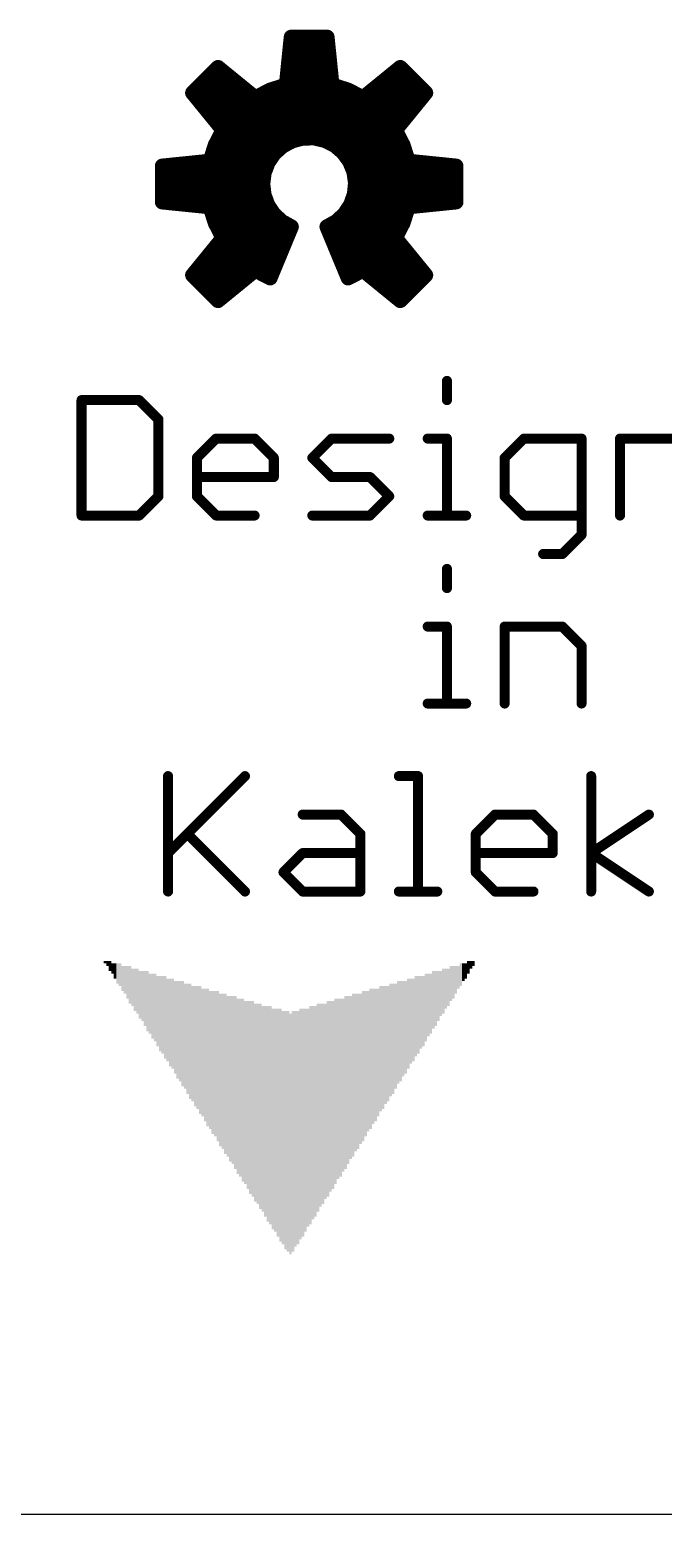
# Model space of a CAD drawing. Extents: x -0.2 to 48.8, y -0.6 to 46.4.
# Drawn here: x 30.66 to 37.08, y 0 to 15.04 of the extents above; entities that cross this region are included whole.
import ezdxf

# ---------------------------------------------------------------- set-up
doc = ezdxf.new("R2010")
doc.units = 0
doc.layers.add('20', color=7, linetype='CONTINUOUS')
doc.layers.add('21', color=253, linetype='CONTINUOUS')

# ---------------------------------------------------------------- blocks, each defined once
blk = doc.blocks.new('RECT')
blk.add_solid([(-0.5, -0.5), (0.5, -0.5), (-0.5, 0.5), (0.5, 0.5)])

msp = doc.modelspace()

# ---------------------------------------------------------------- linework, layer by layer
at = {"layer": '20'}
msp.add_line((0, 0), (48.3825, 0), dxfattribs=at)
at = {"layer": '21'}
for points, const_width in [([(33.3122, 14.9688), (33.263, 14.4849)], 0.15), ([(33.6778, 14.9688), (33.3122, 14.9688)], 0.15), ([(33.727, 14.4849), (33.6778, 14.9688)], 0.15), ([(33.2981, 14.83), (33.6919, 14.83)], 0.15), ([(33.2828, 14.68), (33.7072, 14.68)], 0.15), ([(32.5715, 14.662), (32.313, 14.4035)], 0.15), ([(32.4395, 14.53), (32.7334, 14.53)], 0.15), ([(32.9485, 14.3546), (32.5715, 14.662)], 0.15), ([(33.2676, 14.53), (33.7224, 14.53)], 0.15), ([(34.4185, 14.662), (34.0415, 14.3546)], 0.15), ([(34.2566, 14.53), (34.5505, 14.53)], 0.15), ([(34.677, 14.4035), (34.4185, 14.662)], 0.15), ([(32.313, 14.4035), (32.6204, 14.0265)], 0.15), ([(32.3322, 14.38), (32.9173, 14.38)], 0.15), ([(33.1003, 14.4328), (32.9485, 14.3546)], 0.15), ([(32.9978, 14.38), (33.9922, 14.38)], 0.15), ([(33.263, 14.4849), (33.1003, 14.4328)], 0.15), ([(33.8897, 14.4328), (33.727, 14.4849)], 0.15), ([(34.0415, 14.3546), (33.8897, 14.4328)], 0.15), ([(34.0727, 14.38), (34.6578, 14.38)], 0.15), ([(34.3696, 14.0265), (34.677, 14.4035)], 0.15), ([(32.4545, 14.23), (34.5355, 14.23)], 0.15), ([(32.5768, 14.08), (34.4132, 14.08)], 0.15), ([(32.6204, 14.0265), (32.5422, 13.8747)], 0.15), ([(32.5707, 13.93), (33.3767, 13.93)], 0.15), ([(33.2261, 13.8639), (33.3251, 13.9168)], 0.15), ([(33.3251, 13.9168), (33.4338, 13.9446)], 0.15), ([(33.4338, 13.9446), (33.546, 13.9458)], 0.15), ([(33.546, 13.9458), (33.6552, 13.9204)], 0.15), ([(33.6139, 13.93), (34.4193, 13.93)], 0.15), ([(33.6552, 13.9204), (33.7553, 13.8696)], 0.15), ([(34.4478, 13.8747), (34.3696, 14.0265)], 0.15), ([(32.5422, 13.8747), (32.4901, 13.712)], 0.15), ([(32.5119, 13.78), (33.1364, 13.78)], 0.15), ([(33.0792, 13.6964), (33.1426, 13.789)], 0.15), ([(33.1426, 13.789), (33.2261, 13.8639)], 0.15), ([(33.7553, 13.8696), (33.8405, 13.7966)], 0.15), ([(33.8405, 13.7966), (33.9059, 13.7054)], 0.15), ([(33.8524, 13.78), (34.4781, 13.78)], 0.15), ([(34.4999, 13.712), (34.4478, 13.8747)], 0.15), ([(32.4901, 13.712), (32.0062, 13.6628)], 0.15), ([(32.0062, 13.6628), (32.0062, 13.2972)], 0.15), ([(32.0062, 13.63), (33.0542, 13.63)], 0.15), ([(33.0397, 13.5914), (33.0792, 13.6964)], 0.15), ([(33.9059, 13.7054), (33.9477, 13.6013)], 0.15), ([(33.9361, 13.63), (34.9838, 13.63)], 0.15), ([(34.9838, 13.6628), (34.4999, 13.712)], 0.15), ([(34.9838, 13.2972), (34.9838, 13.6628)], 0.15), ([(32.0062, 13.48), (33.0262, 13.48)], 0.15), ([(33.0262, 13.48), (33.0397, 13.5914)], 0.15), ([(33.0391, 13.3706), (33.0262, 13.48)], 0.15), ([(33.9477, 13.6013), (33.9635, 13.4902)], 0.15), ([(33.9635, 13.4902), (33.9526, 13.3785)], 0.15), ([(33.9625, 13.48), (34.9838, 13.48)], 0.15), ([(32.0062, 13.33), (33.0541, 13.33)], 0.15), ([(33.0773, 13.2672), (33.0391, 13.3706)], 0.15), ([(33.9526, 13.3785), (33.9153, 13.2727)], 0.15), ([(33.9355, 13.33), (34.9838, 13.33)], 0.15), ([(32.0062, 13.2972), (32.4901, 13.248)], 0.15), ([(32.4901, 13.248), (32.5422, 13.0853)], 0.15), ([(32.5119, 13.18), (33.1355, 13.18)], 0.15), ([(33.1385, 13.1755), (33.0773, 13.2672)], 0.15), ([(33.2194, 13.1007), (33.1385, 13.1755)], 0.15), ([(33.854, 13.1787), (33.7722, 13.102)], 0.15), ([(33.9153, 13.2727), (33.854, 13.1787)], 0.15), ([(33.8549, 13.18), (34.4781, 13.18)], 0.15), ([(34.4478, 13.0853), (34.4999, 13.248)], 0.15), ([(34.4999, 13.248), (34.9838, 13.2972)], 0.15), ([(32.5422, 13.0853), (32.6204, 12.9335)], 0.15), ([(32.5707, 13.03), (33.3086, 13.03)], 0.15), ([(33.1003, 12.5272), (33.3156, 13.0469)], 0.15), ([(33.3156, 13.0469), (33.2194, 13.1007)], 0.15), ([(33.7722, 13.102), (33.6744, 13.0469)], 0.15), ([(33.6744, 13.0469), (33.8897, 12.5272)], 0.15), ([(33.6814, 13.03), (34.4193, 13.03)], 0.15), ([(34.3696, 12.9335), (34.4478, 13.0853)], 0.15), ([(32.6204, 12.9335), (32.313, 12.5565)], 0.15), ([(32.5768, 12.88), (33.2465, 12.88)], 0.15), ([(33.7435, 12.88), (34.4132, 12.88)], 0.15), ([(34.677, 12.5565), (34.3696, 12.9335)], 0.15), ([(32.4545, 12.73), (33.1843, 12.73)], 0.15), ([(33.8057, 12.73), (34.5355, 12.73)], 0.15), ([(32.3322, 12.58), (32.9173, 12.58)], 0.15), ([(32.5715, 12.298), (32.9485, 12.6054)], 0.15), ([(32.9485, 12.6054), (33.1003, 12.5272)], 0.15), ([(32.9978, 12.58), (33.1222, 12.58)], 0.15), ([(33.8678, 12.58), (33.9922, 12.58)], 0.15), ([(33.8897, 12.5272), (34.0415, 12.6054)], 0.15), ([(34.0415, 12.6054), (34.4185, 12.298)], 0.15), ([(34.0727, 12.58), (34.6578, 12.58)], 0.15), ([(32.313, 12.5565), (32.5715, 12.298)], 0.15), ([(32.4395, 12.43), (32.7334, 12.43)], 0.15), ([(34.2566, 12.43), (34.5505, 12.43)], 0.15), ([(34.4185, 12.298), (34.677, 12.5565)], 0.15), ([(34.8912, 11.4851), (34.8912, 11.2902)], 0.1016), ([(31.1881, 11.2902), (31.1881, 10.1208)], 0.1016), ([(31.7728, 11.2902), (31.1881, 11.2902)], 0.1016), ([(31.9677, 11.0953), (31.7728, 11.2902)], 0.1016), ([(31.9677, 10.3157), (31.9677, 11.0953)], 0.1016), ([(32.3575, 10.7055), (32.5524, 10.9004)], 0.1016), ([(32.5524, 10.9004), (32.9422, 10.9004)], 0.1016), ([(32.9422, 10.9004), (33.1371, 10.7055)], 0.1016), ([(33.5269, 10.7055), (33.7218, 10.9004)], 0.1016), ([(33.7218, 10.9004), (34.3065, 10.9004)], 0.1016), ([(34.6963, 10.9004), (34.8912, 10.9004)], 0.1016), ([(34.8912, 10.9004), (34.8912, 10.1208)], 0.1016), ([(35.6708, 10.9004), (35.4759, 10.7055)], 0.1016), ([(36.2555, 10.9004), (35.6708, 10.9004)], 0.1016), ([(36.2555, 9.9259), (36.2555, 10.9004)], 0.1016), ([(36.6453, 10.1208), (36.6453, 10.9004)], 0.1016), ([(36.6453, 10.9004), (37.23, 10.9004)], 0.1016), ([(32.3575, 10.3157), (32.3575, 10.7055)], 0.1016), ([(33.1371, 10.7055), (33.1371, 10.5106)], 0.1016), ([(33.7218, 10.5106), (33.5269, 10.7055)], 0.1016), ([(35.4759, 10.7055), (35.4759, 10.3157)], 0.1016), ([(33.1371, 10.5106), (32.3575, 10.5106)], 0.1016), ([(34.1116, 10.5106), (33.7218, 10.5106)], 0.1016), ([(34.3065, 10.3157), (34.1116, 10.5106)], 0.1016), ([(31.7728, 10.1208), (31.9677, 10.3157)], 0.1016), ([(32.5524, 10.1208), (32.3575, 10.3157)], 0.1016), ([(34.1116, 10.1208), (34.3065, 10.3157)], 0.1016), ([(35.4759, 10.3157), (35.6708, 10.1208)], 0.1016), ([(31.1881, 10.1208), (31.7728, 10.1208)], 0.1016), ([(32.9422, 10.1208), (32.5524, 10.1208)], 0.1016), ([(33.5269, 10.1208), (34.1116, 10.1208)], 0.1016), ([(34.6963, 10.1208), (35.0861, 10.1208)], 0.1016), ([(35.6708, 10.1208), (36.2555, 10.1208)], 0.1016), ([(36.0606, 9.731), (36.2555, 9.9259)], 0.1016), ([(35.8657, 9.731), (36.0606, 9.731)], 0.1016), ([(34.8912, 9.5801), (34.8912, 9.3852)], 0.1016), ([(34.6963, 8.9954), (34.8912, 8.9954)], 0.1016), ([(34.8912, 8.9954), (34.8912, 8.2158)], 0.1016), ([(35.4759, 8.2158), (35.4759, 8.9954)], 0.1016), ([(35.4759, 8.9954), (36.0606, 8.9954)], 0.1016), ([(36.0606, 8.9954), (36.2555, 8.8005)], 0.1016), ([(36.2555, 8.8005), (36.2555, 8.2158)], 0.1016), ([(34.6963, 8.2158), (35.0861, 8.2158)], 0.1016), ([(32.0652, 7.4802), (32.0652, 6.3108)], 0.1016), ([(32.0652, 6.7006), (32.8448, 7.4802)], 0.1016), ([(34.4039, 7.4802), (34.5988, 7.4802)], 0.1016), ([(34.5988, 7.4802), (34.5988, 6.3108)], 0.1016), ([(36.3529, 6.3108), (36.3529, 7.4802)], 0.1016), ([(33.4294, 7.0904), (33.8192, 7.0904)], 0.1016), ([(33.8192, 7.0904), (34.0141, 6.8955)], 0.1016), ([(35.1835, 6.8955), (35.3784, 7.0904)], 0.1016), ([(35.3784, 7.0904), (35.7682, 7.0904)], 0.1016), ([(35.7682, 7.0904), (35.9631, 6.8955)], 0.1016), ([(36.3529, 6.7006), (36.9376, 7.0904)], 0.1016), ([(32.26, 6.8955), (32.8448, 6.3108)], 0.1016), ([(34.0141, 6.8955), (34.0141, 6.3108)], 0.1016), ([(35.1835, 6.5057), (35.1835, 6.8955)], 0.1016), ([(35.9631, 6.8955), (35.9631, 6.7006)], 0.1016), ([(33.2345, 6.5057), (33.4294, 6.7006)], 0.1016), ([(33.4294, 6.7006), (34.0141, 6.7006)], 0.1016), ([(35.9631, 6.7006), (35.1835, 6.7006)], 0.1016), ([(36.9376, 6.3108), (36.3529, 6.7006)], 0.1016), ([(33.4294, 6.3108), (33.2345, 6.5057)], 0.1016), ([(35.3784, 6.3108), (35.1835, 6.5057)], 0.1016), ([(34.0141, 6.3108), (33.4294, 6.3108)], 0.1016), ([(34.4039, 6.3108), (34.7937, 6.3108)], 0.1016), ([(35.7682, 6.3108), (35.3784, 6.3108)], 0.1016)]:
    msp.add_lwpolyline(points, dxfattribs=dict(at, const_width=const_width))
for points, const_width in [([(33.3122, 15.0063, 1), (33.3122, 14.9313)], 0.075), ([(33.6778, 14.9313, 1), (33.6778, 15.0063)], 0.075), ([(33.2981, 14.8675, 1), (33.2981, 14.7925)], 0.075), ([(33.3495, 14.965, 1), (33.2749, 14.9726)], 0.075), ([(33.7151, 14.9726, 1), (33.6405, 14.965)], 0.075), ([(33.6919, 14.7925, 1), (33.6919, 14.8675)], 0.075), ([(33.2828, 14.7175, 1), (33.2828, 14.6425)], 0.075), ([(33.7072, 14.6425, 1), (33.7072, 14.7175)], 0.075), ([(32.4395, 14.5675, 1), (32.4395, 14.4925)], 0.075), ([(32.5952, 14.6911, 1), (32.5478, 14.6329)], 0.075), ([(32.598, 14.6355, 1), (32.545, 14.6885)], 0.075), ([(32.7334, 14.4925, 1), (32.7334, 14.5675)], 0.075), ([(33.2676, 14.5675, 1), (33.2676, 14.4925)], 0.075), ([(33.7224, 14.4925, 1), (33.7224, 14.5675)], 0.075), ([(34.2566, 14.5675, 1), (34.2566, 14.4925)], 0.075), ([(34.445, 14.6885, 1), (34.392, 14.6355)], 0.075), ([(34.4422, 14.6329, 1), (34.3948, 14.6911)], 0.075), ([(34.5505, 14.4925, 1), (34.5505, 14.5675)], 0.075), ([(32.3421, 14.4272, 1), (32.2839, 14.3798)], 0.075), ([(32.2865, 14.43, 1), (32.3395, 14.377)], 0.075), ([(32.3322, 14.4175, 1), (32.3322, 14.3425)], 0.075), ([(32.9173, 14.3425, 1), (32.9173, 14.4175)], 0.075), ([(32.9978, 14.4175, 1), (32.9978, 14.3425)], 0.075), ([(33.0889, 14.4685, 1), (33.1118, 14.3971)], 0.075), ([(33.1175, 14.3995, 1), (33.0832, 14.4662)], 0.075), ([(33.2257, 14.4887, 1), (33.3003, 14.4811)], 0.075), ([(33.2744, 14.4492, 1), (33.2516, 14.5206)], 0.075), ([(33.7384, 14.5206, 1), (33.7156, 14.4492)], 0.075), ([(33.6897, 14.4811, 1), (33.7643, 14.4887)], 0.075), ([(33.9068, 14.4662, 1), (33.8725, 14.3995)], 0.075), ([(33.8782, 14.3971, 1), (33.9011, 14.4685)], 0.075), ([(33.9922, 14.3425, 1), (33.9922, 14.4175)], 0.075), ([(34.0727, 14.4175, 1), (34.0727, 14.3425)], 0.075), ([(34.7061, 14.3798, 1), (34.6479, 14.4272)], 0.075), ([(34.6505, 14.377, 1), (34.7035, 14.43)], 0.075), ([(34.6578, 14.3425, 1), (34.6578, 14.4175)], 0.075), ([(32.4545, 14.2675, 1), (32.4545, 14.1925)], 0.075), ([(32.9313, 14.3879, 1), (32.9657, 14.3213)], 0.075), ([(32.9248, 14.3255, 1), (32.9722, 14.3837)], 0.075), ([(34.0178, 14.3837, 1), (34.0652, 14.3255)], 0.075), ([(34.0243, 14.3213, 1), (34.0587, 14.3879)], 0.075), ([(34.5355, 14.1925, 1), (34.5355, 14.2675)], 0.075), ([(32.5768, 14.1175, 1), (32.5768, 14.0425)], 0.075), ([(34.4132, 14.0425, 1), (34.4132, 14.1175)], 0.075), ([(32.5707, 13.9675, 1), (32.5707, 13.8925)], 0.075), ([(32.6537, 14.0093, 1), (32.5871, 14.0437)], 0.075), ([(32.5913, 14.0028, 1), (32.6495, 14.0502)], 0.075), ([(33.3428, 13.8837, 1), (33.3074, 13.9498)], 0.075), ([(33.3767, 13.8925, 1), (33.3767, 13.9675)], 0.075), ([(33.4334, 13.9821, 1), (33.4342, 13.9071)], 0.075), ([(33.4431, 13.9083, 1), (33.4245, 13.9809)], 0.075), ([(33.5545, 13.9824, 1), (33.5375, 13.9093)], 0.075), ([(33.5464, 13.9083, 1), (33.5456, 13.9833)], 0.075), ([(33.6139, 13.9675, 1), (33.6139, 13.8925)], 0.075), ([(33.6722, 13.9538, 1), (33.6383, 13.8869)], 0.075), ([(33.6467, 13.8838, 1), (33.6638, 13.9569)], 0.075), ([(34.4029, 14.0437, 1), (34.3363, 14.0093)], 0.075), ([(34.3405, 14.0502, 1), (34.3987, 14.0028)], 0.075), ([(34.4193, 13.8925, 1), (34.4193, 13.9675)], 0.075), ([(32.5119, 13.8175, 1), (32.5119, 13.7425)], 0.075), ([(32.5088, 13.8918, 1), (32.5755, 13.8575)], 0.075), ([(32.5779, 13.8632, 1), (32.5065, 13.8861)], 0.075), ([(33.1175, 13.8169, 1), (33.1676, 13.7611)], 0.075), ([(33.1735, 13.7678, 1), (33.1116, 13.8102)], 0.075), ([(33.1364, 13.7425, 1), (33.1364, 13.8175)], 0.075), ([(33.2084, 13.897, 1), (33.2438, 13.8308)], 0.075), ([(33.2511, 13.836, 1), (33.2011, 13.8918)], 0.075), ([(33.3158, 13.9531, 1), (33.3344, 13.8804)], 0.075), ([(33.7797, 13.8981, 1), (33.7309, 13.8412)], 0.075), ([(33.7384, 13.8362, 1), (33.7723, 13.9031)], 0.075), ([(33.871, 13.8184, 1), (33.81, 13.7747)], 0.075), ([(33.8524, 13.8175, 1), (33.8524, 13.7425)], 0.075), ([(33.8161, 13.7681, 1), (33.8649, 13.825)], 0.075), ([(34.4835, 13.8861, 1), (34.4121, 13.8632)], 0.075), ([(34.4145, 13.8575, 1), (34.4812, 13.8918)], 0.075), ([(34.4781, 13.7425, 1), (34.4781, 13.8175)], 0.075), ([(32.0437, 13.6628, 1), (31.9687, 13.6628)], 0.075), ([(32.0024, 13.7001, 1), (32.01, 13.6255)], 0.075), ([(32.0062, 13.6675, 1), (32.0062, 13.5925)], 0.075), ([(32.4544, 13.7234, 1), (32.5258, 13.7006)], 0.075), ([(32.4939, 13.6747, 1), (32.4863, 13.7493)], 0.075), ([(33.0482, 13.7176, 1), (33.1101, 13.6752)], 0.075), ([(33.1143, 13.6832, 1), (33.0441, 13.7096)], 0.075), ([(33.0542, 13.5925, 1), (33.0542, 13.6675)], 0.075), ([(33.9406, 13.7194, 1), (33.8711, 13.6914)], 0.075), ([(33.8754, 13.6835, 1), (33.9363, 13.7272)], 0.075), ([(33.9361, 13.6675, 1), (33.9361, 13.5925)], 0.075), ([(34.5037, 13.7493, 1), (34.4961, 13.6747)], 0.075), ([(34.4642, 13.7006, 1), (34.5356, 13.7234)], 0.075), ([(35.0213, 13.6628, 1), (34.9463, 13.6628)], 0.075), ([(34.98, 13.6255, 1), (34.9876, 13.7001)], 0.075), ([(34.9838, 13.5925, 1), (34.9838, 13.6675)], 0.075), ([(32.0062, 13.5175, 1), (32.0062, 13.4425)], 0.075), ([(33.0634, 13.4844, 1), (32.989, 13.4756)], 0.075), ([(33.0046, 13.6046, 1), (33.0747, 13.5782)], 0.075), ([(33.0769, 13.5869, 1), (33.0024, 13.5959)], 0.075), ([(33.0262, 13.4425, 1), (33.0262, 13.5175)], 0.075), ([(33.9848, 13.6066, 1), (33.9105, 13.596)], 0.075), ([(33.9129, 13.5873, 1), (33.9825, 13.6152)], 0.075), ([(33.9625, 13.5175, 1), (33.9625, 13.4425)], 0.075), ([(34.0009, 13.4865, 1), (33.9262, 13.4938)], 0.075), ([(34.9838, 13.4425, 1), (34.9838, 13.5175)], 0.075), ([(32.0062, 13.3675, 1), (32.0062, 13.2925)], 0.075), ([(32.989, 13.4845, 1), (33.0634, 13.4755)], 0.075), ([(33.0743, 13.3835, 1), (33.004, 13.3576)], 0.075), ([(33.0019, 13.3662, 1), (33.0764, 13.375)], 0.075), ([(33.0541, 13.2925, 1), (33.0541, 13.3675)], 0.075), ([(33.9355, 13.3675, 1), (33.9355, 13.2925)], 0.075), ([(33.9152, 13.3822, 1), (33.9899, 13.3748)], 0.075), ([(33.9879, 13.3661, 1), (33.9172, 13.391)], 0.075), ([(33.9264, 13.4849, 1), (34.0007, 13.4955)], 0.075), ([(34.9838, 13.2925, 1), (34.9838, 13.3675)], 0.075), ([(32.01, 13.3345, 1), (32.0024, 13.2599)], 0.075), ([(31.9687, 13.2972, 1), (32.0437, 13.2972)], 0.075), ([(32.5258, 13.2594, 1), (32.4544, 13.2366)], 0.075), ([(32.5119, 13.2175, 1), (32.5119, 13.1425)], 0.075), ([(32.4863, 13.2107, 1), (32.4939, 13.2853)], 0.075), ([(33.1085, 13.288, 1), (33.0461, 13.2463)], 0.075), ([(33.0421, 13.2542, 1), (33.1125, 13.2801)], 0.075), ([(33.164, 13.2031, 1), (33.1131, 13.148)], 0.075), ([(33.1355, 13.1425, 1), (33.1355, 13.2175)], 0.075), ([(33.8549, 13.2175, 1), (33.8549, 13.1425)], 0.075), ([(33.8797, 13.1513, 1), (33.8284, 13.206)], 0.075), ([(33.88, 13.2851, 1), (33.9507, 13.2602)], 0.075), ([(33.9468, 13.2522, 1), (33.8839, 13.2931)], 0.075), ([(34.4961, 13.2853, 1), (34.5037, 13.2107)], 0.075), ([(34.5356, 13.2366, 1), (34.4642, 13.2594)], 0.075), ([(34.4781, 13.1425, 1), (34.4781, 13.2175)], 0.075), ([(34.9463, 13.2972, 1), (35.0213, 13.2972)], 0.075), ([(34.9876, 13.2599, 1), (34.98, 13.3345)], 0.075), ([(32.5755, 13.1025, 1), (32.5088, 13.0682)], 0.075), ([(32.5065, 13.0739, 1), (32.5779, 13.0968)], 0.075), ([(32.5707, 13.0675, 1), (32.5707, 12.9925)], 0.075), ([(33.1073, 13.1547, 1), (33.1697, 13.1964)], 0.075), ([(33.2378, 13.1335, 1), (33.2011, 13.068)], 0.075), ([(33.194, 13.0732, 1), (33.2449, 13.1283)], 0.075), ([(33.3502, 13.0325, 1), (33.281, 13.0613)], 0.075), ([(33.2973, 13.0142, 1), (33.3339, 13.0796)], 0.075), ([(33.3086, 12.9925, 1), (33.3086, 13.0675)], 0.075), ([(33.709, 13.0613, 1), (33.6398, 13.0325)], 0.075), ([(33.656, 13.0796, 1), (33.6928, 13.0142)], 0.075), ([(33.6814, 13.0675, 1), (33.6814, 12.9925)], 0.075), ([(33.7465, 13.1293, 1), (33.7978, 13.0746)], 0.075), ([(33.7906, 13.0693, 1), (33.7538, 13.1346)], 0.075), ([(33.8226, 13.1992, 1), (33.8855, 13.1582)], 0.075), ([(34.4121, 13.0968, 1), (34.4835, 13.0739)], 0.075), ([(34.4812, 13.0682, 1), (34.4145, 13.1025)], 0.075), ([(34.4193, 12.9925, 1), (34.4193, 13.0675)], 0.075), ([(32.5768, 12.9175, 1), (32.5768, 12.8425)], 0.075), ([(32.5871, 12.9163, 1), (32.6537, 12.9507)], 0.075), ([(32.6495, 12.9098, 1), (32.5913, 12.9572)], 0.075), ([(33.2465, 12.8425, 1), (33.2465, 12.9175)], 0.075), ([(33.7435, 12.9175, 1), (33.7435, 12.8425)], 0.075), ([(34.3987, 12.9572, 1), (34.3405, 12.9098)], 0.075), ([(34.3363, 12.9507, 1), (34.4029, 12.9163)], 0.075), ([(34.4132, 12.8425, 1), (34.4132, 12.9175)], 0.075), ([(32.4545, 12.7675, 1), (32.4545, 12.6925)], 0.075), ([(33.1843, 12.6925, 1), (33.1843, 12.7675)], 0.075), ([(33.8057, 12.7675, 1), (33.8057, 12.6925)], 0.075), ([(34.5355, 12.6925, 1), (34.5355, 12.7675)], 0.075), ([(32.3322, 12.6175, 1), (32.3322, 12.5425)], 0.075), ([(32.9657, 12.6387, 1), (32.9313, 12.5721)], 0.075), ([(32.9173, 12.5425, 1), (32.9173, 12.6175)], 0.075), ([(32.9722, 12.5763, 1), (32.9248, 12.6345)], 0.075), ([(32.9978, 12.6175, 1), (32.9978, 12.5425)], 0.075), ([(33.1222, 12.5425, 1), (33.1222, 12.6175)], 0.075), ([(33.8678, 12.6175, 1), (33.8678, 12.5425)], 0.075), ([(33.9922, 12.5425, 1), (33.9922, 12.6175)], 0.075), ([(34.0652, 12.6345, 1), (34.0178, 12.5763)], 0.075), ([(34.0587, 12.5721, 1), (34.0243, 12.6387)], 0.075), ([(34.0727, 12.6175, 1), (34.0727, 12.5425)], 0.075), ([(34.6578, 12.5425, 1), (34.6578, 12.6175)], 0.075), ([(32.3395, 12.583, 1), (32.2865, 12.53)], 0.075), ([(32.2839, 12.5802, 1), (32.3421, 12.5328)], 0.075), ([(32.4395, 12.4675, 1), (32.4395, 12.3925)], 0.075), ([(32.7334, 12.3925, 1), (32.7334, 12.4675)], 0.075), ([(33.0657, 12.5416, 1), (33.1349, 12.5128)], 0.075), ([(33.0831, 12.4939, 1), (33.1175, 12.5605)], 0.075), ([(33.8725, 12.5605, 1), (33.9069, 12.4939)], 0.075), ([(33.8551, 12.5128, 1), (33.9243, 12.5416)], 0.075), ([(34.2566, 12.4675, 1), (34.2566, 12.3925)], 0.075), ([(34.5505, 12.3925, 1), (34.5505, 12.4675)], 0.075), ([(34.6479, 12.5328, 1), (34.7061, 12.5802)], 0.075), ([(34.7035, 12.53, 1), (34.6505, 12.583)], 0.075), ([(32.5478, 12.3271, 1), (32.5952, 12.2689)], 0.075), ([(32.545, 12.2715, 1), (32.598, 12.3245)], 0.075), ([(34.392, 12.3245, 1), (34.445, 12.2715)], 0.075), ([(34.3948, 12.2689, 1), (34.4422, 12.3271)], 0.075), ([(34.9166, 11.4851, 1), (34.8658, 11.4851)], 0.0508), ([(31.2135, 11.2902, 1), (31.1627, 11.2902)], 0.0508), ([(31.1881, 11.3156, 1), (31.1881, 11.2648)], 0.0508), ([(31.7908, 11.3082, 1), (31.7548, 11.2722)], 0.0508), ([(31.7728, 11.2648, 1), (31.7728, 11.3156)], 0.0508), ([(34.8658, 11.2902, 1), (34.9166, 11.2902)], 0.0508), ([(31.9931, 11.0953, 1), (31.9423, 11.0953)], 0.0508), ([(31.9497, 11.0773, 1), (31.9857, 11.1133)], 0.0508), ([(32.5524, 10.9258, 1), (32.5524, 10.875)], 0.0508), ([(32.5704, 10.8824, 1), (32.5344, 10.9184)], 0.0508), ([(32.9602, 10.9184, 1), (32.9242, 10.8824)], 0.0508), ([(32.9422, 10.875, 1), (32.9422, 10.9258)], 0.0508), ([(33.7218, 10.9258, 1), (33.7218, 10.875)], 0.0508), ([(33.7398, 10.8824, 1), (33.7038, 10.9184)], 0.0508), ([(34.3065, 10.875, 1), (34.3065, 10.9258)], 0.0508), ([(34.6963, 10.9258, 1), (34.6963, 10.875)], 0.0508), ([(34.9166, 10.9004, 1), (34.8658, 10.9004)], 0.0508), ([(34.8912, 10.875, 1), (34.8912, 10.9258)], 0.0508), ([(35.6708, 10.9258, 1), (35.6708, 10.875)], 0.0508), ([(35.6887, 10.8824, 1), (35.6528, 10.9184)], 0.0508), ([(36.2809, 10.9004, 1), (36.2301, 10.9004)], 0.0508), ([(36.2555, 10.875, 1), (36.2555, 10.9258)], 0.0508), ([(36.6707, 10.9004, 1), (36.6199, 10.9004)], 0.0508), ([(36.6453, 10.9258, 1), (36.6453, 10.875)], 0.0508), ([(32.3395, 10.7235, 1), (32.3755, 10.6875)], 0.0508), ([(32.3829, 10.7055, 1), (32.3321, 10.7055)], 0.0508), ([(33.1625, 10.7055, 1), (33.1117, 10.7055)], 0.0508), ([(33.1191, 10.6875, 1), (33.1551, 10.7235)], 0.0508), ([(33.5449, 10.7235, 1), (33.5089, 10.6875)], 0.0508), ([(33.5089, 10.7235, 1), (33.5449, 10.6875)], 0.0508), ([(35.4579, 10.7235, 1), (35.4939, 10.6875)], 0.0508), ([(35.5013, 10.7055, 1), (35.4505, 10.7055)], 0.0508), ([(32.3575, 10.536, 1), (32.3575, 10.4852)], 0.0508), ([(33.1117, 10.5106, 1), (33.1625, 10.5106)], 0.0508), ([(33.1371, 10.4852, 1), (33.1371, 10.536)], 0.0508), ([(33.7218, 10.536, 1), (33.7218, 10.4852)], 0.0508), ([(33.7038, 10.4926, 1), (33.7398, 10.5286)], 0.0508), ([(34.1296, 10.5286, 1), (34.0936, 10.4926)], 0.0508), ([(34.1116, 10.4852, 1), (34.1116, 10.536)], 0.0508), ([(31.9423, 10.3157, 1), (31.9931, 10.3157)], 0.0508), ([(31.9857, 10.2977, 1), (31.9497, 10.3337)], 0.0508), ([(32.3755, 10.3337, 1), (32.3395, 10.2977)], 0.0508), ([(32.3321, 10.3157, 1), (32.3829, 10.3157)], 0.0508), ([(34.3245, 10.2977, 1), (34.2885, 10.3337)], 0.0508), ([(34.2885, 10.2977, 1), (34.3245, 10.3337)], 0.0508), ([(35.4939, 10.3337, 1), (35.4579, 10.2977)], 0.0508), ([(35.4505, 10.3157, 1), (35.5013, 10.3157)], 0.0508), ([(31.1881, 10.1462, 1), (31.1881, 10.0954)], 0.0508), ([(31.1627, 10.1208, 1), (31.2135, 10.1208)], 0.0508), ([(31.7548, 10.1388, 1), (31.7908, 10.1028)], 0.0508), ([(31.7728, 10.0954, 1), (31.7728, 10.1462)], 0.0508), ([(32.5524, 10.1462, 1), (32.5524, 10.0954)], 0.0508), ([(32.5344, 10.1028, 1), (32.5704, 10.1388)], 0.0508), ([(32.9422, 10.0954, 1), (32.9422, 10.1462)], 0.0508), ([(33.5269, 10.1462, 1), (33.5269, 10.0954)], 0.0508), ([(34.0936, 10.1388, 1), (34.1296, 10.1028)], 0.0508), ([(34.1116, 10.0954, 1), (34.1116, 10.1462)], 0.0508), ([(34.6963, 10.1462, 1), (34.6963, 10.0954)], 0.0508), ([(34.8658, 10.1208, 1), (34.9166, 10.1208)], 0.0508), ([(35.0861, 10.0954, 1), (35.0861, 10.1462)], 0.0508), ([(35.6708, 10.1462, 1), (35.6708, 10.0954)], 0.0508), ([(35.6528, 10.1028, 1), (35.6887, 10.1388)], 0.0508), ([(36.2555, 10.0954, 1), (36.2555, 10.1462)], 0.0508), ([(36.6199, 10.1208, 1), (36.6707, 10.1208)], 0.0508), ([(36.2301, 9.9259, 1), (36.2809, 9.9259)], 0.0508), ([(36.2734, 9.9079, 1), (36.2375, 9.9439)], 0.0508), ([(35.8657, 9.7564, 1), (35.8657, 9.7056)], 0.0508), ([(36.0606, 9.7056, 1), (36.0606, 9.7564)], 0.0508), ([(34.9166, 9.5801, 1), (34.8658, 9.5801)], 0.0508), ([(36.0426, 9.749, 1), (36.0785, 9.713)], 0.0508), ([(34.8658, 9.3852, 1), (34.9166, 9.3852)], 0.0508), ([(34.6963, 9.0208, 1), (34.6963, 8.97)], 0.0508), ([(34.9166, 8.9954, 1), (34.8658, 8.9954)], 0.0508), ([(34.8912, 8.97, 1), (34.8912, 9.0208)], 0.0508), ([(35.5013, 8.9954, 1), (35.4505, 8.9954)], 0.0508), ([(35.4759, 9.0208, 1), (35.4759, 8.97)], 0.0508), ([(36.0786, 9.0134, 1), (36.0426, 8.9774)], 0.0508), ([(36.0606, 8.97, 1), (36.0606, 9.0208)], 0.0508), ([(36.2809, 8.8005, 1), (36.2301, 8.8005)], 0.0508), ([(36.2375, 8.7825, 1), (36.2735, 8.8185)], 0.0508), ([(34.6963, 8.2412, 1), (34.6963, 8.1904)], 0.0508), ([(34.8658, 8.2158, 1), (34.9166, 8.2158)], 0.0508), ([(35.0861, 8.1904, 1), (35.0861, 8.2412)], 0.0508), ([(35.4505, 8.2158, 1), (35.5013, 8.2158)], 0.0508), ([(36.2301, 8.2158, 1), (36.2809, 8.2158)], 0.0508), ([(32.0906, 7.4802, 1), (32.0398, 7.4802)], 0.0508), ([(32.8627, 7.4622, 1), (32.8268, 7.4982)], 0.0508), ([(34.4039, 7.5056, 1), (34.4039, 7.4548)], 0.0508), ([(34.6242, 7.4802, 1), (34.5734, 7.4802)], 0.0508), ([(34.5988, 7.4548, 1), (34.5988, 7.5056)], 0.0508), ([(36.3783, 7.4802, 1), (36.3275, 7.4802)], 0.0508), ([(33.4294, 7.1158, 1), (33.4294, 7.065)], 0.0508), ([(33.8372, 7.1084, 1), (33.8013, 7.0724)], 0.0508), ([(33.8192, 7.065, 1), (33.8192, 7.1158)], 0.0508), ([(35.3784, 7.1158, 1), (35.3784, 7.065)], 0.0508), ([(35.3964, 7.0724, 1), (35.3605, 7.1084)], 0.0508), ([(35.7862, 7.1084, 1), (35.7503, 7.0724)], 0.0508), ([(35.7682, 7.065, 1), (35.7682, 7.1158)], 0.0508), ([(36.9517, 7.0693, 1), (36.9235, 7.1115)], 0.0508), ([(32.278, 6.9135, 1), (32.2421, 6.8775)], 0.0508), ([(34.0395, 6.8955, 1), (33.9887, 6.8955)], 0.0508), ([(33.9962, 6.8775, 1), (34.0321, 6.9135)], 0.0508), ([(35.2089, 6.8955, 1), (35.1581, 6.8955)], 0.0508), ([(35.1656, 6.9135, 1), (35.2015, 6.8775)], 0.0508), ([(35.9885, 6.8955, 1), (35.9377, 6.8955)], 0.0508), ([(35.9452, 6.8775, 1), (35.9811, 6.9135)], 0.0508), ([(32.0472, 6.7186, 1), (32.0831, 6.6826)], 0.0508), ([(33.4294, 6.726, 1), (33.4294, 6.6752)], 0.0508), ([(33.4474, 6.6826, 1), (33.4115, 6.7186)], 0.0508), ([(34.0141, 6.6752, 1), (34.0141, 6.726)], 0.0508), ([(35.1835, 6.726, 1), (35.1835, 6.6752)], 0.0508), ([(35.9377, 6.7006, 1), (35.9885, 6.7006)], 0.0508), ([(35.9631, 6.6752, 1), (35.9631, 6.726)], 0.0508), ([(36.367, 6.7217, 1), (36.3389, 6.6795)], 0.0508), ([(36.3389, 6.7217, 1), (36.367, 6.6795)], 0.0508), ([(33.2525, 6.5237, 1), (33.2166, 6.4877)], 0.0508), ([(33.2166, 6.5237, 1), (33.2525, 6.4877)], 0.0508), ([(35.2015, 6.5237, 1), (35.1656, 6.4877)], 0.0508), ([(35.1581, 6.5057, 1), (35.2089, 6.5057)], 0.0508), ([(32.0398, 6.3108, 1), (32.0906, 6.3108)], 0.0508), ([(32.8268, 6.2928, 1), (32.8627, 6.3288)], 0.0508), ([(33.4294, 6.3362, 1), (33.4294, 6.2854)], 0.0508), ([(33.4115, 6.2928, 1), (33.4474, 6.3288)], 0.0508), ([(33.9887, 6.3108, 1), (34.0395, 6.3108)], 0.0508), ([(34.0141, 6.2854, 1), (34.0141, 6.3362)], 0.0508), ([(34.4039, 6.3362, 1), (34.4039, 6.2854)], 0.0508), ([(34.5734, 6.3108, 1), (34.6242, 6.3108)], 0.0508), ([(34.7937, 6.2854, 1), (34.7937, 6.3362)], 0.0508), ([(35.3784, 6.3362, 1), (35.3784, 6.2854)], 0.0508), ([(35.3605, 6.2928, 1), (35.3964, 6.3288)], 0.0508), ([(35.7682, 6.2854, 1), (35.7682, 6.3362)], 0.0508), ([(36.3275, 6.3108, 1), (36.3783, 6.3108)], 0.0508), ([(36.9235, 6.2897, 1), (36.9517, 6.3319)], 0.0508)]:
    msp.add_lwpolyline(points, format="xyb", dxfattribs=dict(at, const_width=const_width))

# ---------------------------------------------------------------- block references
at = {"layer": '21', "yscale": 0.0254, "rotation": 270}
for p, xscale in [((31.4258, 5.5942), 0.0254), ((31.4512, 5.5815), 0.0508), ((31.4766, 5.5561), 0.1016), ((31.502, 5.5307), 0.1016), ((31.5274, 5.5053), 0.1524), ((31.5528, 5.4799), 0.2032), ((31.5782, 5.4672), 0.2286), ((35.0326, 5.4672), 0.2286), ((35.058, 5.4926), 0.1778), ((35.0834, 5.5053), 0.1524), ((35.1088, 5.5434), 0.127), ((35.1342, 5.5688), 0.0762), ((35.1596, 5.5815), 0.0508), ((31.6036, 5.4291), 0.254), ((31.629, 5.4164), 0.2794), ((31.6544, 5.391), 0.3302), ((31.6798, 5.3656), 0.381), ((31.7052, 5.3402), 0.381), ((31.7306, 5.3148), 0.4318), ((31.756, 5.3021), 0.4572), ((31.7814, 5.264), 0.4826), ((31.8068, 5.2513), 0.508), ((31.8322, 5.2259), 0.5588), ((31.8576, 5.2005), 0.6096), ((31.883, 5.1751), 0.6096), ((31.9084, 5.1497), 0.6604), ((31.9338, 5.137), 0.6858), ((31.9592, 5.0989), 0.7112), ((31.9846, 5.0735), 0.762), ((32.01, 5.0608), 0.7874), ((32.0354, 5.0354), 0.8382), ((32.0608, 5.01), 0.8382), ((32.0862, 4.9846), 0.889), ((32.1116, 4.9719), 0.9144), ((34.4992, 4.9719), 0.9144), ((34.5246, 4.9973), 0.8636), ((34.55, 5.01), 0.8382), ((34.5754, 5.0481), 0.8128), ((34.6008, 5.0608), 0.7874), ((34.6262, 5.0862), 0.7366), ((34.6516, 5.0989), 0.7112), ((34.677, 5.137), 0.6858), ((34.7024, 5.1624), 0.635), ((34.7278, 5.1751), 0.6096), ((34.7532, 5.2132), 0.5842), ((34.7786, 5.2259), 0.5588), ((34.804, 5.2513), 0.508), ((34.8294, 5.2767), 0.4572), ((34.8548, 5.3021), 0.4572), ((34.8802, 5.3275), 0.4064), ((34.9056, 5.3402), 0.381), ((34.931, 5.3783), 0.3556), ((34.9564, 5.391), 0.3302), ((34.9818, 5.4164), 0.2794), ((35.0072, 5.4418), 0.2286), ((32.137, 4.9338), 0.9398), ((32.1624, 4.9084), 0.9906), ((32.1878, 4.8957), 1.016), ((32.2132, 4.8703), 1.0668), ((32.2386, 4.8449), 1.0668), ((32.264, 4.8195), 1.1176), ((32.2894, 4.7941), 1.1684), ((32.3148, 4.7687), 1.1684), ((32.3402, 4.7433), 1.2192), ((32.3656, 4.7306), 1.2446), ((32.391, 4.7052), 1.2954), ((32.4164, 4.6798), 1.2954), ((32.4418, 4.6544), 1.3462), ((32.4672, 4.629), 1.397), ((32.4926, 4.6036), 1.397), ((32.518, 4.5782), 1.4478), ((32.5434, 4.5655), 1.4732), ((32.5688, 4.5401), 1.524), ((32.5942, 4.502), 1.5494), ((32.6196, 4.4893), 1.5748), ((32.645, 4.4639), 1.6256), ((33.9404, 4.4512), 1.651), ((33.9658, 4.4766), 1.6002), ((33.9912, 4.4893), 1.5748), ((34.0166, 4.5147), 1.524), ((34.042, 4.5401), 1.524), ((34.0674, 4.5655), 1.4732), ((34.0928, 4.5909), 1.4224), ((34.1182, 4.6163), 1.4224), ((34.1436, 4.6417), 1.3716), ((34.169, 4.6544), 1.3462), ((34.1944, 4.6798), 1.2954), ((34.2198, 4.7179), 1.27), ((34.2452, 4.7306), 1.2446), ((34.2706, 4.756), 1.1938), ((34.296, 4.7687), 1.1684), ((34.3214, 4.8068), 1.143), ((34.3468, 4.8195), 1.1176), ((34.3722, 4.8449), 1.0668), ((34.3976, 4.883), 1.0414), ((34.423, 4.8957), 1.016), ((34.4484, 4.9211), 0.9652), ((34.4738, 4.9338), 0.9398), ((32.6704, 4.4385), 1.6256), ((32.6958, 4.4131), 1.6764), ((32.7212, 4.4004), 1.7018), ((32.7466, 4.375), 1.7526), ((32.772, 4.3369), 1.778), ((32.7974, 4.3242), 1.8034), ((32.8228, 4.2988), 1.8542), ((32.8482, 4.2734), 1.8542), ((32.8736, 4.248), 1.905), ((32.899, 4.2226), 1.9558), ((32.9244, 4.2099), 1.9812), ((32.9498, 4.1718), 2.0066), ((32.9752, 4.1591), 2.032), ((33.0006, 4.1337), 2.0828), ((33.026, 4.1083), 2.0828), ((33.0514, 4.0829), 2.1336), ((33.0768, 4.0575), 2.1844), ((33.1022, 4.0448), 2.2098), ((33.1276, 4.0067), 2.2352), ((33.153, 3.994), 2.2606), ((33.1784, 3.9686), 2.3114), ((33.2038, 3.9432), 2.3622), ((33.407, 3.9559), 2.3368), ((33.4324, 3.9686), 2.3114), ((33.4578, 3.994), 2.2606), ((33.4832, 4.0194), 2.2098), ((33.5086, 4.0448), 2.2098), ((33.534, 4.0702), 2.159), ((33.5594, 4.0829), 2.1336), ((33.5848, 4.121), 2.1082), ((33.6102, 4.1464), 2.0574), ((33.6356, 4.1591), 2.032), ((33.661, 4.1845), 1.9812), ((33.6864, 4.2099), 1.9812), ((33.7118, 4.2353), 1.9304), ((33.7372, 4.248), 1.905), ((33.7626, 4.2861), 1.8796), ((33.788, 4.3115), 1.8288), ((33.8134, 4.3242), 1.8034), ((33.8388, 4.3496), 1.7526), ((33.8642, 4.375), 1.7526), ((33.8896, 4.4004), 1.7018), ((33.915, 4.4258), 1.651), ((33.2292, 3.9178), 2.3622), ((33.2546, 3.8924), 2.413), ((33.28, 3.8797), 2.4384), ((33.3054, 3.8543), 2.4384), ((33.3308, 3.8797), 2.4384), ((33.3562, 3.9051), 2.3876), ((33.3816, 3.9178), 2.3622)]:
    msp.add_blockref('RECT', p, dxfattribs=dict(at, xscale=xscale))

doc.saveas('drawing.dxf')
